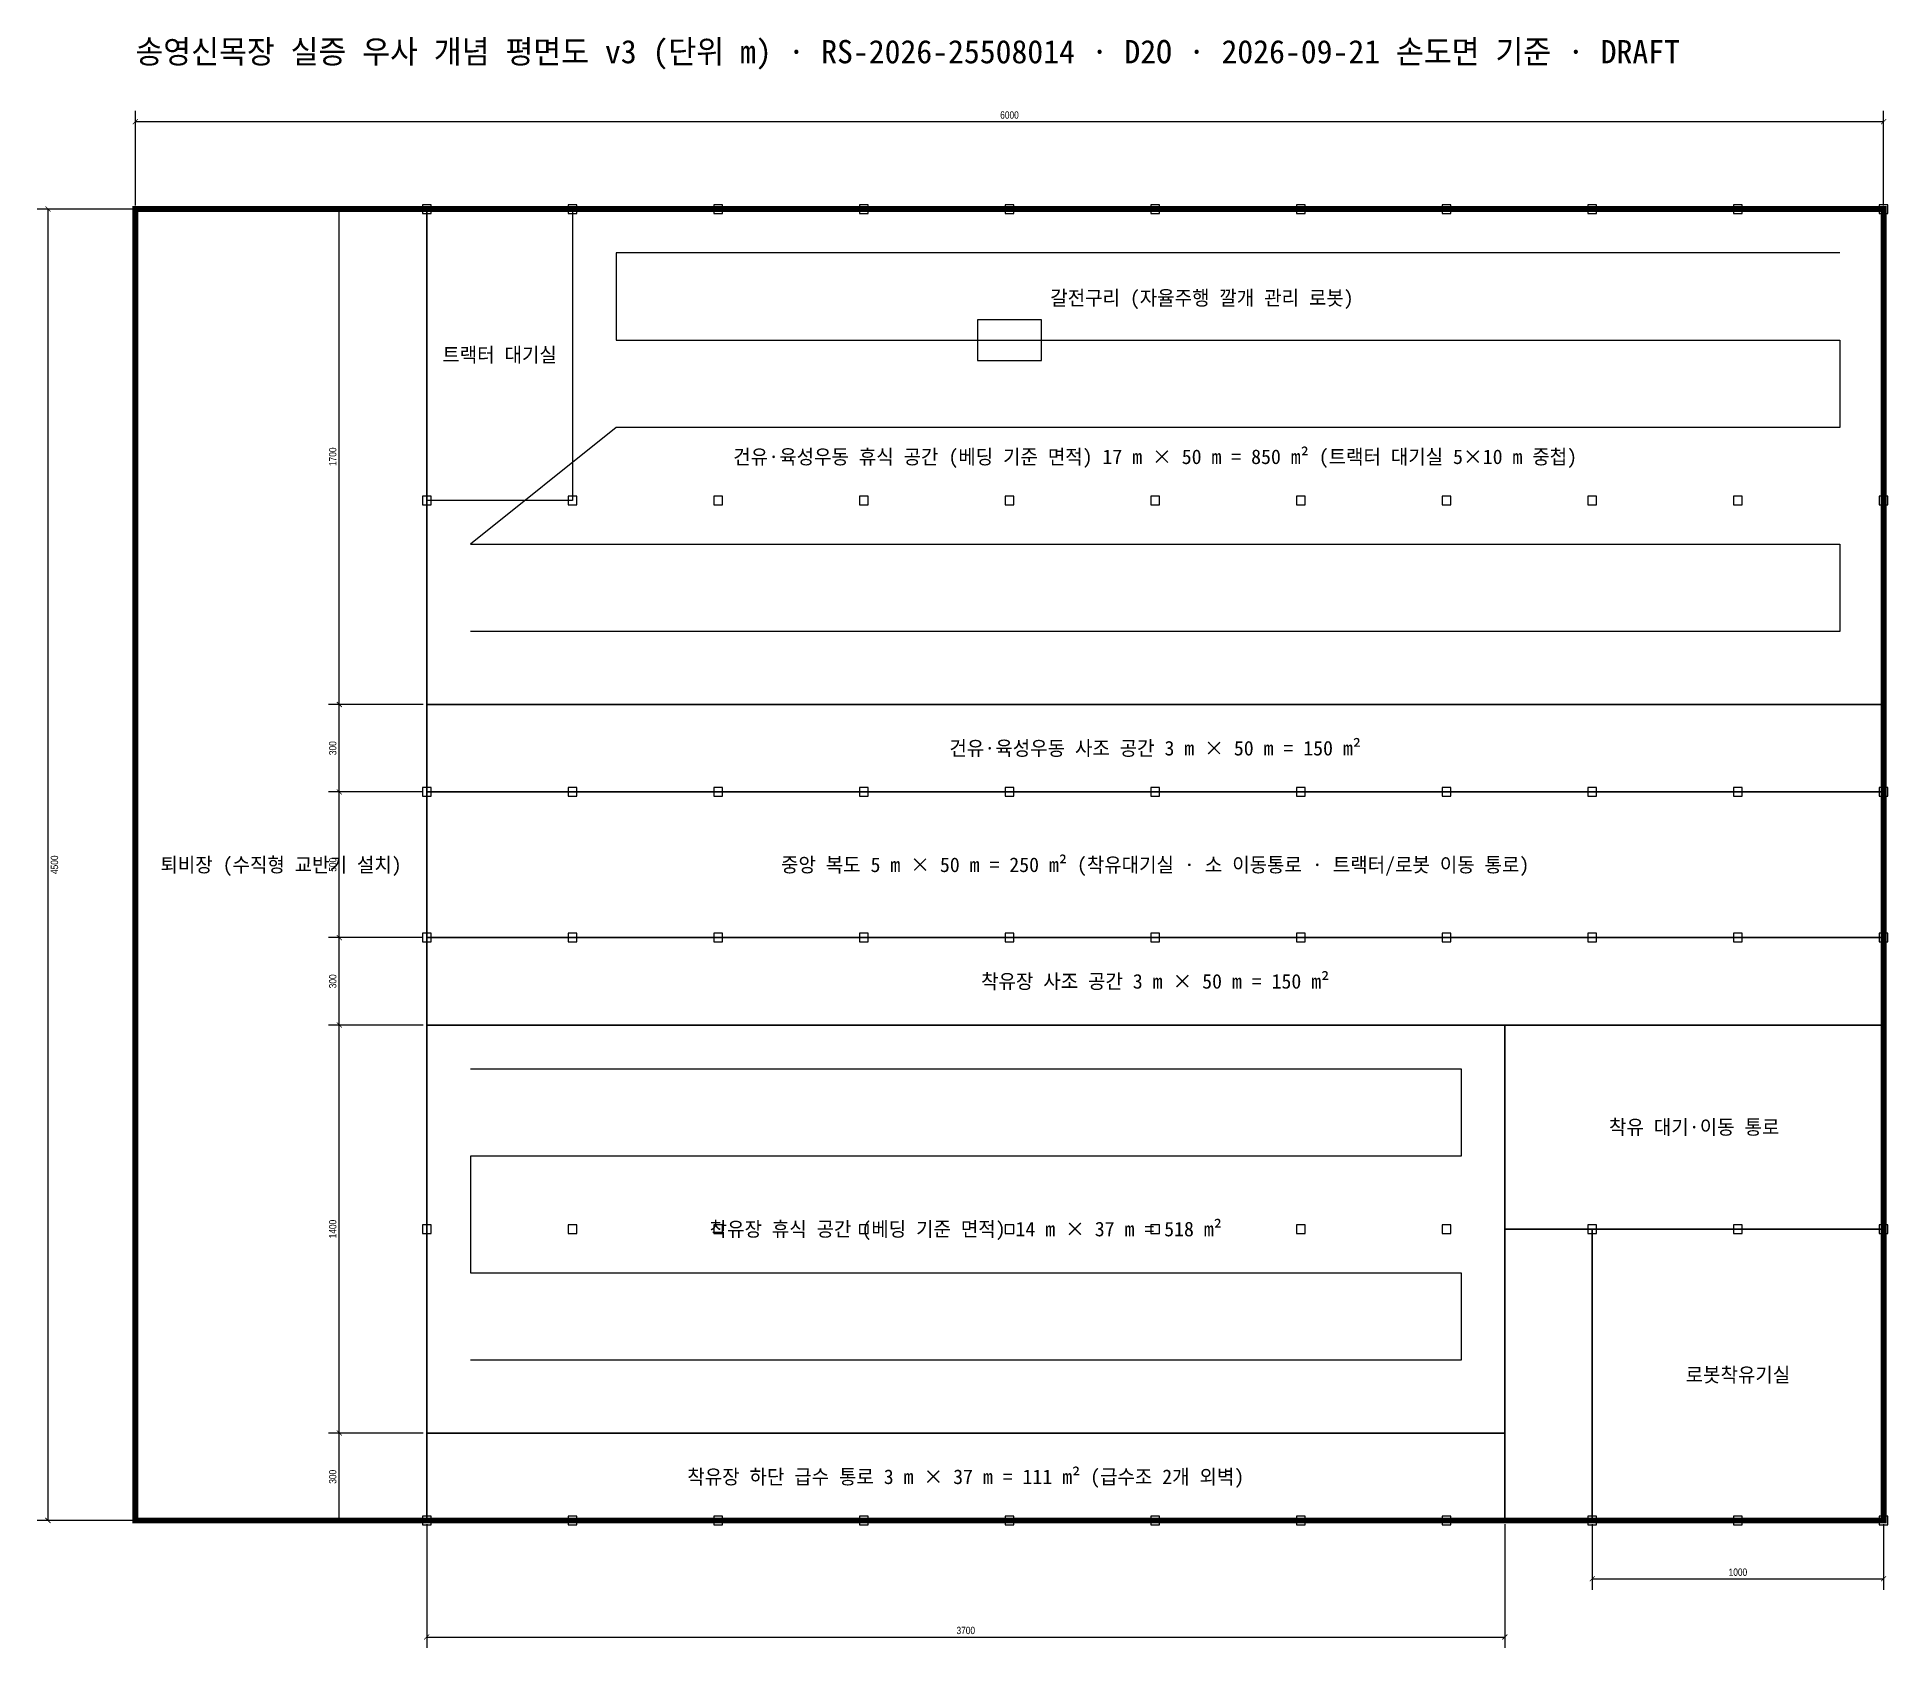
# Model space of a CAD drawing. Header units: metres. Extents: x -13.4 to 50.1, y -4.4 to 50.9.
import ezdxf
from ezdxf.enums import TextEntityAlignment as Align

# ---------------------------------------------------------------- set-up
doc = ezdxf.new("R2010")
doc.units = ezdxf.units.M
for name, color, linetype in [('CORRIDOR', 8, 'Continuous'), ('DIM', 1, 'Continuous'), ('MILKER', 6, 'Continuous'), ('PATH', 4, 'Continuous'), ('PILLAR', 7, 'Continuous'), ('ROBOT', 30, 'Continuous'), ('TEXT', 7, 'Continuous'), ('TRACTOR', 30, 'Continuous'), ('WALL', 7, 'Continuous'), ('ZONE_FEED', 2, 'Continuous'), ('ZONE_REST', 3, 'Continuous'), ('ZONE_WATER', 5, 'Continuous')]:
    doc.layers.add(name, color=color, linetype=linetype)
doc.styles.add('OpenSansCondensed-Light', font='OpenSansCondensed-Light.ttf')
doc.dimstyles.new('EZDXF', dxfattribs={"dimtxt": 0.25, "dimasz": 0.175, "dimexe": 0.375, "dimexo": 0.125, "dimgap": 0.1, "dimtad": 1, "dimlfac": 100, "dimzin": 12, "dimdsep": 46, "dimtxsty": 'OpenSansCondensed-Light', "dimblk": 'ARCHTICK', "dimcen": 2.5, "dimazin": 3, "dimtfac": 0.5, "dimtmove": 2, "dimatfit": 3})

# ---------------------------------------------------------------- blocks, each defined once
blk = doc.blocks.new('_ARCHTICK')
at = {"color": 0, "linetype": 'BYBLOCK', "const_width": 0.15}
blk.add_lwpolyline([(-0.5, -0.5), (0.5, 0.5)], dxfattribs=at)

msp = doc.modelspace()

# ---------------------------------------------------------------- linework, layer by layer
at = {"layer": 'CORRIDOR'}
for points in [[(-10, 45), (0, 45), (0, 0), (-10, 0)], [(37, 17), (50, 17), (50, 10), (37, 10)], [(37, 10), (40, 10), (40, 0), (37, 0)]]:
    msp.add_lwpolyline(points, close=True, dxfattribs=at)
at = {"layer": 'MILKER'}
msp.add_lwpolyline([(40, 10), (50, 10), (50, 0), (40, 0)], close=True, dxfattribs=at)
at = {"layer": 'PATH'}
for points in [[(48.5, 43.5), (6.5, 43.5), (6.5, 40.5), (48.5, 40.5), (48.5, 37.5), (6.5, 37.5), (1.5, 33.5), (48.5, 33.5), (48.5, 30.5), (1.5, 30.5)], [(1.5, 15.5), (35.5, 15.5), (35.5, 12.5), (1.5, 12.5), (1.5, 8.5), (35.5, 8.5), (35.5, 5.5), (1.5, 5.5)]]:
    msp.add_lwpolyline(points, dxfattribs=at)
at = {"layer": 'PILLAR'}
for points in [[(-0.15, 44.85), (0.15, 44.85), (0.15, 45.15), (-0.15, 45.15)], [(4.85, 44.85), (5.15, 44.85), (5.15, 45.15), (4.85, 45.15)], [(9.85, 44.85), (10.15, 44.85), (10.15, 45.15), (9.85, 45.15)], [(14.85, 44.85), (15.15, 44.85), (15.15, 45.15), (14.85, 45.15)], [(19.85, 44.85), (20.15, 44.85), (20.15, 45.15), (19.85, 45.15)], [(24.85, 44.85), (25.15, 44.85), (25.15, 45.15), (24.85, 45.15)], [(29.85, 44.85), (30.15, 44.85), (30.15, 45.15), (29.85, 45.15)], [(34.85, 44.85), (35.15, 44.85), (35.15, 45.15), (34.85, 45.15)], [(39.85, 44.85), (40.15, 44.85), (40.15, 45.15), (39.85, 45.15)], [(44.85, 44.85), (45.15, 44.85), (45.15, 45.15), (44.85, 45.15)], [(49.85, 44.85), (50.15, 44.85), (50.15, 45.15), (49.85, 45.15)], [(-0.15, 34.85), (0.15, 34.85), (0.15, 35.15), (-0.15, 35.15)], [(4.85, 34.85), (5.15, 34.85), (5.15, 35.15), (4.85, 35.15)], [(9.85, 34.85), (10.15, 34.85), (10.15, 35.15), (9.85, 35.15)], [(14.85, 34.85), (15.15, 34.85), (15.15, 35.15), (14.85, 35.15)], [(19.85, 34.85), (20.15, 34.85), (20.15, 35.15), (19.85, 35.15)], [(24.85, 34.85), (25.15, 34.85), (25.15, 35.15), (24.85, 35.15)], [(29.85, 34.85), (30.15, 34.85), (30.15, 35.15), (29.85, 35.15)], [(34.85, 34.85), (35.15, 34.85), (35.15, 35.15), (34.85, 35.15)], [(39.85, 34.85), (40.15, 34.85), (40.15, 35.15), (39.85, 35.15)], [(44.85, 34.85), (45.15, 34.85), (45.15, 35.15), (44.85, 35.15)], [(49.85, 34.85), (50.15, 34.85), (50.15, 35.15), (49.85, 35.15)], [(-0.15, 24.85), (0.15, 24.85), (0.15, 25.15), (-0.15, 25.15)], [(4.85, 24.85), (5.15, 24.85), (5.15, 25.15), (4.85, 25.15)], [(9.85, 24.85), (10.15, 24.85), (10.15, 25.15), (9.85, 25.15)], [(14.85, 24.85), (15.15, 24.85), (15.15, 25.15), (14.85, 25.15)], [(19.85, 24.85), (20.15, 24.85), (20.15, 25.15), (19.85, 25.15)], [(24.85, 24.85), (25.15, 24.85), (25.15, 25.15), (24.85, 25.15)], [(29.85, 24.85), (30.15, 24.85), (30.15, 25.15), (29.85, 25.15)], [(34.85, 24.85), (35.15, 24.85), (35.15, 25.15), (34.85, 25.15)], [(39.85, 24.85), (40.15, 24.85), (40.15, 25.15), (39.85, 25.15)], [(44.85, 24.85), (45.15, 24.85), (45.15, 25.15), (44.85, 25.15)], [(49.85, 24.85), (50.15, 24.85), (50.15, 25.15), (49.85, 25.15)], [(-0.15, 19.85), (0.15, 19.85), (0.15, 20.15), (-0.15, 20.15)], [(4.85, 19.85), (5.15, 19.85), (5.15, 20.15), (4.85, 20.15)], [(9.85, 19.85), (10.15, 19.85), (10.15, 20.15), (9.85, 20.15)], [(14.85, 19.85), (15.15, 19.85), (15.15, 20.15), (14.85, 20.15)], [(19.85, 19.85), (20.15, 19.85), (20.15, 20.15), (19.85, 20.15)], [(24.85, 19.85), (25.15, 19.85), (25.15, 20.15), (24.85, 20.15)], [(29.85, 19.85), (30.15, 19.85), (30.15, 20.15), (29.85, 20.15)], [(34.85, 19.85), (35.15, 19.85), (35.15, 20.15), (34.85, 20.15)], [(39.85, 19.85), (40.15, 19.85), (40.15, 20.15), (39.85, 20.15)], [(44.85, 19.85), (45.15, 19.85), (45.15, 20.15), (44.85, 20.15)], [(49.85, 19.85), (50.15, 19.85), (50.15, 20.15), (49.85, 20.15)], [(-0.15, 9.85), (0.15, 9.85), (0.15, 10.15), (-0.15, 10.15)], [(4.85, 9.85), (5.15, 9.85), (5.15, 10.15), (4.85, 10.15)], [(9.85, 9.85), (10.15, 9.85), (10.15, 10.15), (9.85, 10.15)], [(14.85, 9.85), (15.15, 9.85), (15.15, 10.15), (14.85, 10.15)], [(19.85, 9.85), (20.15, 9.85), (20.15, 10.15), (19.85, 10.15)], [(24.85, 9.85), (25.15, 9.85), (25.15, 10.15), (24.85, 10.15)], [(29.85, 9.85), (30.15, 9.85), (30.15, 10.15), (29.85, 10.15)], [(34.85, 9.85), (35.15, 9.85), (35.15, 10.15), (34.85, 10.15)], [(39.85, 9.85), (40.15, 9.85), (40.15, 10.15), (39.85, 10.15)], [(44.85, 9.85), (45.15, 9.85), (45.15, 10.15), (44.85, 10.15)], [(49.85, 9.85), (50.15, 9.85), (50.15, 10.15), (49.85, 10.15)], [(-0.15, -0.15), (0.15, -0.15), (0.15, 0.15), (-0.15, 0.15)], [(4.85, -0.15), (5.15, -0.15), (5.15, 0.15), (4.85, 0.15)], [(9.85, -0.15), (10.15, -0.15), (10.15, 0.15), (9.85, 0.15)], [(14.85, -0.15), (15.15, -0.15), (15.15, 0.15), (14.85, 0.15)], [(19.85, -0.15), (20.15, -0.15), (20.15, 0.15), (19.85, 0.15)], [(24.85, -0.15), (25.15, -0.15), (25.15, 0.15), (24.85, 0.15)], [(29.85, -0.15), (30.15, -0.15), (30.15, 0.15), (29.85, 0.15)], [(34.85, -0.15), (35.15, -0.15), (35.15, 0.15), (34.85, 0.15)], [(39.85, -0.15), (40.15, -0.15), (40.15, 0.15), (39.85, 0.15)], [(44.85, -0.15), (45.15, -0.15), (45.15, 0.15), (44.85, 0.15)], [(49.85, -0.15), (50.15, -0.15), (50.15, 0.15), (49.85, 0.15)]]:
    msp.add_lwpolyline(points, close=True, dxfattribs=at)
at = {"layer": 'ROBOT'}
msp.add_lwpolyline([(18.9, 39.8), (21.1, 39.8), (21.1, 41.2), (18.9, 41.2)], close=True, dxfattribs=at)
at = {"layer": 'TRACTOR'}
for points in [[(0, 45), (5, 45), (5, 35), (0, 35)], [(0, 25), (50, 25), (50, 20), (0, 20)]]:
    msp.add_lwpolyline(points, close=True, dxfattribs=at)
at = {"layer": 'WALL'}
for p, q in [((0, 0), (0, 45)), ((0, 25), (50, 25)), ((0, 20), (50, 20))]:
    msp.add_line(p, q, dxfattribs=at)
at = {"layer": 'WALL', "const_width": 0.2}
msp.add_lwpolyline([(-10, 0), (50, 0), (50, 45), (-10, 45)], close=True, dxfattribs=at)
at = {"layer": 'ZONE_FEED'}
for points in [[(0, 28), (50, 28), (50, 25), (0, 25)], [(0, 20), (50, 20), (50, 17), (0, 17)]]:
    msp.add_lwpolyline(points, close=True, dxfattribs=at)
at = {"layer": 'ZONE_REST'}
for points in [[(0, 45), (50, 45), (50, 28), (0, 28)], [(0, 17), (37, 17), (37, 3), (0, 3)]]:
    msp.add_lwpolyline(points, close=True, dxfattribs=at)
at = {"layer": 'ZONE_WATER'}
msp.add_lwpolyline([(0, 3), (37, 3), (37, 0), (0, 0)], close=True, dxfattribs=at)

# ---------------------------------------------------------------- texts
at = {"layer": 'TEXT'}
for s, height, p in [('송영신목장 실증 우사 개념 평면도 v3 (단위 m) · RS-2026-25508014 · D2O · 2026-09-21 손도면 기준 · DRAFT', 0.8, (-10, 50)), ('갈전구리 (자율주행 깔개 관리 로봇)', 0.5, (21.4, 41.7))]:
    msp.add_text(s, height=height, dxfattribs=at).set_placement(p)
for s, p in [('트랙터 대기실', (2.5, 40)), ('건유·육성우동 휴식 공간 (베딩 기준 면적) 17 m × 50 m = 850 m² (트랙터 대기실 5×10 m 중첩)', (25, 36.5)), ('건유·육성우동 사조 공간 3 m × 50 m = 150 m²', (25, 26.5)), ('퇴비장 (수직형 교반기 설치)', (-5, 22.5)), ('중앙 복도 5 m × 50 m = 250 m² (착유대기실 · 소 이동통로 · 트랙터/로봇 이동 통로)', (25, 22.5)), ('착유장 사조 공간 3 m × 50 m = 150 m²', (25, 18.5)), ('착유 대기·이동 통로', (43.5, 13.5)), ('착유장 휴식 공간 (베딩 기준 면적) 14 m × 37 m = 518 m²', (18.5, 10)), ('로봇착유기실', (45, 5)), ('착유장 하단 급수 통로 3 m × 37 m = 111 m² (급수조 2개 외벽)', (18.5, 1.5))]:
    msp.add_text(s, height=0.5, dxfattribs=at).set_placement(p, align=Align.MIDDLE_CENTER)

# ---------------------------------------------------------------- dimensions: what is measured, and where the dimension line sits
at = {"layer": 'DIM'}
for base, p1, p2 in [((-10, 48), (-10, 45), (50, 45)), ((0, -4), (0, 0), (37, 0)), ((40, -2), (40, 0), (50, 0))]:
    msp.add_linear_dim(base=base, p1=p1, p2=p2, dimstyle='EZDXF', dxfattribs=at).render()
for base, p1, p2 in [((-13, 45), (0, 45), (0, 0)), ((-3, 28), (0, 28), (0, 45)), ((-3, 25), (0, 25), (0, 28)), ((-3, 20), (0, 20), (0, 25)), ((-3, 17), (0, 17), (0, 20)), ((-3, 3), (0, 3), (0, 17)), ((-3, 0), (0, 0), (0, 3))]:
    msp.add_linear_dim(base=base, p1=p1, p2=p2, angle=90, dimstyle='EZDXF', dxfattribs=at).render()

doc.saveas('drawing.dxf')
